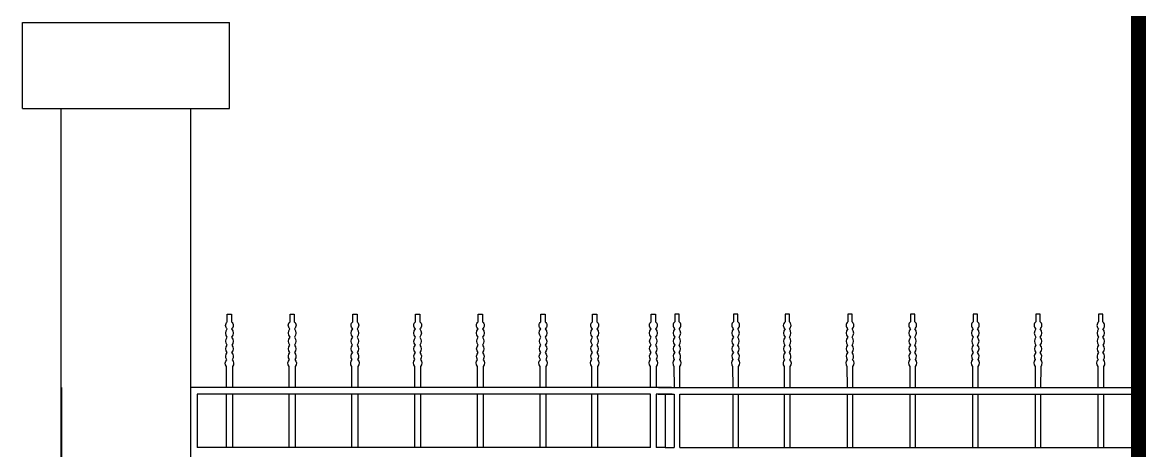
# Model space of a CAD drawing. Extents: x 5396719 to 5510122, y -514120 to -238224.
# Drawn here: x 5446781 to 5449371, y -488587 to -487594 of the extents above; entities that cross this region are included whole.
import ezdxf

# ---------------------------------------------------------------- set-up
doc = ezdxf.new("R2010")
doc.units = 0
doc.header["$LTSCALE"] = 1000
doc.header["$MEASUREMENT"] = 0
doc.layers.get('0').update_dxf_attribs({"linetype": 'CONTINUOUS'})
doc.layers.add('LANGAN', color=2, linetype='CONTINUOUS')
doc.layers.add('WALL', color=2, linetype='CONTINUOUS')

msp = doc.modelspace()

# ---------------------------------------------------------------- linework, layer by layer
for p, q in [((5446871.4, -488440.6), (5446871.4, -489999.2)), ((5448285.9, -488440.6), (5447170.9, -488440.6, 74.8)), ((5447170.9, -488440.6), (5447170.9, -489999.2)), ((5448255.9, -488440.6), (5449370.9, -488440.6, 74.8)), ((5449370.9, -488440.6), (5449370.9, -489999.2)), ((5448236.8, -488455.7, 74.8), (5447185.9, -488455.7, 74.8)), ((5447185.9, -488455.7), (5447185.9, -488579.5)), ((5448287.3, -488455.7, 74.8), (5448250.3, -488455.7, 74.8)), ((5448254.5, -488455.7, 74.8), (5448291.5, -488455.7, 74.8)), ((5448305, -488455.7, 74.8), (5449355.9, -488455.7, 74.8)), ((5449355.9, -488455.7), (5449355.9, -488579.5)), ((5448236.8, -488579.5, 107), (5447185.9, -488579.5, 107)), ((5448270.9, -488579.5, 107), (5448250.2, -488579.5, 107)), ((5448270.9, -488579.5, 107), (5448291.5, -488579.5, 107)), ((5448304.9, -488579.5, 107), (5449355.9, -488579.5, 107))]:
    msp.add_line(p, q)
at = {"color": 0, "const_width": 40}
msp.add_lwpolyline([(5455570.9, -490143.9), (5455570.9, -485693.9), (5456170.9, -485693.9), (5456170.9, -485493.9), (5448770.9, -485493.9), (5448770.9, -485693.9), (5449370.9, -485693.9), (5449370.9, -490143.9)], dxfattribs=at)
at = {"layer": 'LANGAN'}
msp.add_line((5448270.9, -488455.7, -32.2), (5448270.9, -488579.5, -32.2), dxfattribs=at)
msp.add_line((5448270.9, -488455.7, -32.2), (5448270.9, -488579.5, -32.2), dxfattribs=at)
for points in [[(5447254.2, -488440.6), (5447254.2, -488391.8, -0.396078), (5447254.6, -488376.2, -0.363013), (5447255.9, -488359.8, -0.396222), (5447255.7, -488342.6, -0.364236), (5447256, -488324.2, -0.384717), (5447255.9, -488304.9, -0.478075), (5447256, -488288.3), (5447256, -488270.3), (5447265.9, -488270.3), (5447265.9, -488288.3, -0.478075), (5447266, -488304.9, -0.384717), (5447266, -488324.2, -0.364236), (5447266.2, -488342.6, -0.396222), (5447266, -488359.8, -0.363013), (5447267.3, -488376.2, -0.396078), (5447267.8, -488391.8), (5447267.7, -488440.6)], [(5447399.6, -488440.6), (5447399.5, -488391.7, -0.396078), (5447400, -488376, -0.363013), (5447401.3, -488359.6, -0.396222), (5447401.1, -488342.5, -0.364236), (5447401.4, -488324, -0.384717), (5447401.3, -488304.7, -0.478075), (5447401.4, -488288.1), (5447401.4, -488270.2), (5447411.3, -488270.2), (5447411.3, -488288.1, -0.478075), (5447411.4, -488304.7, -0.384717), (5447411.4, -488324, -0.364236), (5447411.6, -488342.5, -0.396222), (5447411.4, -488359.6, -0.363013), (5447412.7, -488376, -0.396078), (5447413.2, -488391.7), (5447413.1, -488440.6)], [(5447545, -488440.6), (5447544.9, -488391.7, -0.396078), (5447545.4, -488376, -0.363013), (5447546.7, -488359.6, -0.396222), (5447546.5, -488342.5, -0.364236), (5447546.7, -488324, -0.384717), (5447546.7, -488304.7, -0.478075), (5447546.8, -488288.1), (5447546.8, -488270.2), (5447556.7, -488270.2), (5447556.7, -488288.1, -0.478075), (5447556.8, -488304.7, -0.384717), (5447556.7, -488324, -0.364236), (5447557, -488342.5, -0.396222), (5447556.8, -488359.6, -0.363013), (5447558.1, -488376, -0.396078), (5447558.5, -488391.7), (5447558.5, -488440.6)], [(5447690.4, -488440.6), (5447690.3, -488391.7, -0.396078), (5447690.8, -488376, -0.363013), (5447692.1, -488359.6, -0.396222), (5447691.9, -488342.5, -0.364236), (5447692.1, -488324, -0.384717), (5447692.1, -488304.7, -0.478075), (5447692.2, -488288.1), (5447692.2, -488270.2), (5447702, -488270.2), (5447702.1, -488288.1, -0.478075), (5447702.2, -488304.7, -0.384717), (5447702.1, -488324, -0.364236), (5447702.3, -488342.5, -0.396222), (5447702.2, -488359.6, -0.363013), (5447703.5, -488376, -0.396078), (5447703.9, -488391.7), (5447703.9, -488440.6)], [(5447835.8, -488440.6), (5447835.7, -488391.7, -0.396078), (5447836.2, -488376.1, -0.363013), (5447837.5, -488359.7, -0.396222), (5447837.3, -488342.5, -0.364236), (5447837.5, -488324.1, -0.384717), (5447837.5, -488304.8, -0.478075), (5447837.6, -488288.2), (5447837.6, -488270.2), (5447847.4, -488270.2), (5447847.4, -488288.2, -0.478075), (5447847.6, -488304.8, -0.384717), (5447847.5, -488324.1, -0.364236), (5447847.7, -488342.5, -0.396222), (5447847.5, -488359.7, -0.363013), (5447848.8, -488376.1, -0.396078), (5447849.3, -488391.7), (5447849.3, -488440.6)], [(5447981.2, -488440.6), (5447981.1, -488391.7, -0.396078), (5447981.6, -488376.1, -0.363013), (5447982.9, -488359.7, -0.396222), (5447982.7, -488342.5, -0.364236), (5447982.9, -488324.1, -0.384717), (5447982.8, -488304.8, -0.478075), (5447983, -488288.2), (5447983, -488270.2), (5447992.8, -488270.2), (5447992.8, -488288.2, -0.478075), (5447993, -488304.8, -0.384717), (5447992.9, -488324.1, -0.364236), (5447993.1, -488342.5, -0.396222), (5447992.9, -488359.7, -0.363013), (5447994.2, -488376.1, -0.396078), (5447994.7, -488391.7), (5447994.6, -488440.6)], [(5448100.8, -488440.6), (5448100.7, -488391.7, -0.396078), (5448101.2, -488376, -0.363013), (5448102.5, -488359.6, -0.396222), (5448102.3, -488342.5, -0.364236), (5448102.5, -488324, -0.384717), (5448102.5, -488304.7, -0.478075), (5448102.6, -488288.1), (5448102.6, -488270.2), (5448112.4, -488270.2), (5448112.4, -488288.1, -0.478075), (5448112.6, -488304.7, -0.384717), (5448112.5, -488324, -0.364236), (5448112.7, -488342.5, -0.396222), (5448112.5, -488359.6, -0.363013), (5448113.8, -488376, -0.396078), (5448114.3, -488391.7), (5448114.3, -488440.6)], [(5448236.8, -488440.6), (5448236.7, -488391.7, -0.396078), (5448237.2, -488376, -0.363013), (5448238.5, -488359.6, -0.396222), (5448238.3, -488342.5, -0.364236), (5448238.5, -488324, -0.384717), (5448238.5, -488304.7, -0.478075), (5448238.6, -488288.1), (5448238.6, -488270.2), (5448248.4, -488270.2), (5448248.5, -488288.1, -0.478075), (5448248.6, -488304.7, -0.384717), (5448248.5, -488324, -0.364236), (5448248.7, -488342.5, -0.396222), (5448248.5, -488359.6, -0.363013), (5448249.9, -488376, -0.396078), (5448250.3, -488391.7), (5448250.3, -488440.6)], [(5448305, -488440.6), (5448305, -488391.7, 0.396078), (5448304.6, -488376, 0.363013), (5448303.2, -488359.6, 0.396222), (5448303.4, -488342.5, 0.364236), (5448303.2, -488324, 0.384717), (5448303.3, -488304.7, 0.478075), (5448303.2, -488288.1), (5448303.2, -488270.2), (5448293.3, -488270.2), (5448293.3, -488288.1, 0.478075), (5448293.2, -488304.7, 0.384717), (5448293.2, -488324, 0.364236), (5448293, -488342.5, 0.396222), (5448293.2, -488359.6, 0.363013), (5448291.9, -488376, 0.396078), (5448291.4, -488391.7), (5448291.5, -488440.6)], [(5448441, -488440.6), (5448441, -488391.7, 0.396078), (5448440.6, -488376, 0.363013), (5448439.3, -488359.6, 0.396222), (5448439.4, -488342.5, 0.364236), (5448439.2, -488324, 0.384717), (5448439.3, -488304.7, 0.478075), (5448439.2, -488288.1), (5448439.2, -488270.2), (5448429.3, -488270.2), (5448429.3, -488288.1, 0.478075), (5448429.2, -488304.7, 0.384717), (5448429.2, -488324, 0.364236), (5448429, -488342.5, 0.396222), (5448429.2, -488359.6, 0.363013), (5448427.9, -488376, 0.396078), (5448427.4, -488391.7), (5448427.5, -488440.6)], [(5448560.6, -488440.6), (5448560.6, -488391.7, 0.396078), (5448560.2, -488376.1, 0.363013), (5448558.9, -488359.7, 0.396222), (5448559.1, -488342.5, 0.364236), (5448558.8, -488324.1, 0.384717), (5448558.9, -488304.8, 0.478075), (5448558.8, -488288.2), (5448558.8, -488270.2), (5448548.9, -488270.2), (5448548.9, -488288.2, 0.478075), (5448548.8, -488304.8, 0.384717), (5448548.8, -488324.1, 0.364236), (5448548.6, -488342.5, 0.396222), (5448548.8, -488359.7, 0.363013), (5448547.5, -488376.1, 0.396078), (5448547, -488391.7), (5448547.1, -488440.6)], [(5448706, -488440.6), (5448706, -488391.7, 0.396078), (5448705.6, -488376.1, 0.363013), (5448704.3, -488359.7, 0.396222), (5448704.4, -488342.5, 0.364236), (5448704.2, -488324.1, 0.384717), (5448704.3, -488304.8, 0.478075), (5448704.2, -488288.2), (5448704.2, -488270.2), (5448694.3, -488270.2), (5448694.3, -488288.2, 0.478075), (5448694.2, -488304.8, 0.384717), (5448694.2, -488324.1, 0.364236), (5448694, -488342.5, 0.396222), (5448694.2, -488359.7, 0.363013), (5448692.9, -488376.1, 0.396078), (5448692.4, -488391.7), (5448692.5, -488440.6)], [(5448851.4, -488440.6), (5448851.4, -488391.7, 0.396078), (5448850.9, -488376, 0.363013), (5448849.6, -488359.6, 0.396222), (5448849.8, -488342.5, 0.364236), (5448849.6, -488324, 0.384717), (5448849.7, -488304.7, 0.478075), (5448849.5, -488288.1), (5448849.5, -488270.2), (5448839.7, -488270.2), (5448839.7, -488288.1, 0.478075), (5448839.5, -488304.7, 0.384717), (5448839.6, -488324, 0.364236), (5448839.4, -488342.5, 0.396222), (5448839.6, -488359.6, 0.363013), (5448838.3, -488376, 0.396078), (5448837.8, -488391.7), (5448837.9, -488440.6)], [(5448996.7, -488440.6), (5448996.8, -488391.7, 0.396078), (5448996.3, -488376, 0.363013), (5448995, -488359.6, 0.396222), (5448995.2, -488342.5, 0.364236), (5448995, -488324, 0.384717), (5448995.1, -488304.7, 0.478075), (5448994.9, -488288.1), (5448994.9, -488270.2), (5448985.1, -488270.2), (5448985.1, -488288.1, 0.478075), (5448984.9, -488304.7, 0.384717), (5448985, -488324, 0.364236), (5448984.8, -488342.5, 0.396222), (5448985, -488359.6, 0.363013), (5448983.7, -488376, 0.396078), (5448983.2, -488391.7), (5448983.2, -488440.6)], [(5449142.1, -488440.6), (5449142.2, -488391.7, 0.396078), (5449141.7, -488376, 0.363013), (5449140.4, -488359.6, 0.396222), (5449140.6, -488342.5, 0.364236), (5449140.4, -488324, 0.384717), (5449140.4, -488304.7, 0.478075), (5449140.3, -488288.1), (5449140.3, -488270.2), (5449130.5, -488270.2), (5449130.4, -488288.1, 0.478075), (5449130.3, -488304.7, 0.384717), (5449130.4, -488324, 0.364236), (5449130.2, -488342.5, 0.396222), (5449130.3, -488359.6, 0.363013), (5449129, -488376, 0.396078), (5449128.6, -488391.7), (5449128.6, -488440.6)], [(5449287.5, -488440.6), (5449287.6, -488391.8, 0.396078), (5449287.1, -488376.2, 0.363013), (5449285.8, -488359.8, 0.396222), (5449286, -488342.6, 0.364236), (5449285.8, -488324.2, 0.384717), (5449285.8, -488304.9, 0.478075), (5449285.7, -488288.3), (5449285.7, -488270.3), (5449275.8, -488270.3), (5449275.8, -488288.3, 0.478075), (5449275.7, -488304.9, 0.384717), (5449275.8, -488324.2, 0.364236), (5449275.5, -488342.6, 0.396222), (5449275.7, -488359.8, 0.363013), (5449274.4, -488376.2, 0.396078), (5449274, -488391.8), (5449274, -488440.6)]]:
    msp.add_lwpolyline(points, format="xyb", dxfattribs=at)
for points in [[(5447254.3, -488579.5), (5447254.2, -488455.7)], [(5447267.7, -488455.7), (5447267.7, -488579.5)], [(5447399.6, -488579.5), (5447399.6, -488455.7)], [(5447413.1, -488455.7), (5447413.1, -488579.5)], [(5447545, -488579.5), (5447545, -488455.7)], [(5447558.5, -488455.7), (5447558.5, -488579.5)], [(5447690.4, -488579.5), (5447690.4, -488455.7)], [(5447703.9, -488455.7), (5447703.8, -488579.5)], [(5447835.8, -488579.5), (5447835.8, -488455.7)], [(5447849.3, -488455.7), (5447849.2, -488579.5)], [(5447981.2, -488579.5), (5447981.2, -488455.8)], [(5447994.6, -488455.8), (5447994.6, -488579.5)], [(5448100.8, -488579.5), (5448100.8, -488455.7)], [(5448114.3, -488455.7), (5448114.2, -488579.5)], [(5448236.8, -488579.5), (5448236.8, -488455.7)], [(5448250.3, -488455.7), (5448250.2, -488579.5)], [(5448291.5, -488455.7), (5448291.5, -488579.5)], [(5448304.9, -488579.5), (5448305, -488455.7)], [(5448427.5, -488455.7), (5448427.5, -488579.5)], [(5448440.9, -488579.5), (5448441, -488455.7)], [(5448547.1, -488455.8), (5448547.1, -488579.5)], [(5448560.6, -488579.5), (5448560.6, -488455.8)], [(5448692.5, -488455.7), (5448692.5, -488579.5)], [(5448705.9, -488579.5), (5448706, -488455.7)], [(5448837.9, -488455.7), (5448837.9, -488579.5)], [(5448851.3, -488579.5), (5448851.3, -488455.7)], [(5448983.2, -488455.7), (5448983.3, -488579.5)], [(5448996.7, -488579.5), (5448996.7, -488455.7)], [(5449128.6, -488455.7), (5449128.7, -488579.5)], [(5449142.1, -488579.5), (5449142.1, -488455.7)], [(5449274, -488455.7), (5449274, -488579.5)], [(5449287.5, -488579.5), (5449287.5, -488455.7)]]:
    msp.add_lwpolyline(points, dxfattribs=at)
at = {"layer": 'WALL'}
for p, q in [((5446780.9, -487793.9), (5446780.9, -487593.9)), ((5446780.9, -487593.9), (5447260.9, -487593.9)), ((5447260.9, -487793.9), (5447260.9, -487593.9)), ((5446780.9, -487793.9), (5447260.9, -487793.9))]:
    msp.add_line(p, q, dxfattribs=at)
for points in [[(5446870.9, -490143.9), (5446870.9, -487793.9)], [(5447170.9, -487793.9), (5447170.9, -490143.9)]]:
    msp.add_lwpolyline(points, dxfattribs=at)

doc.saveas('drawing.dxf')
